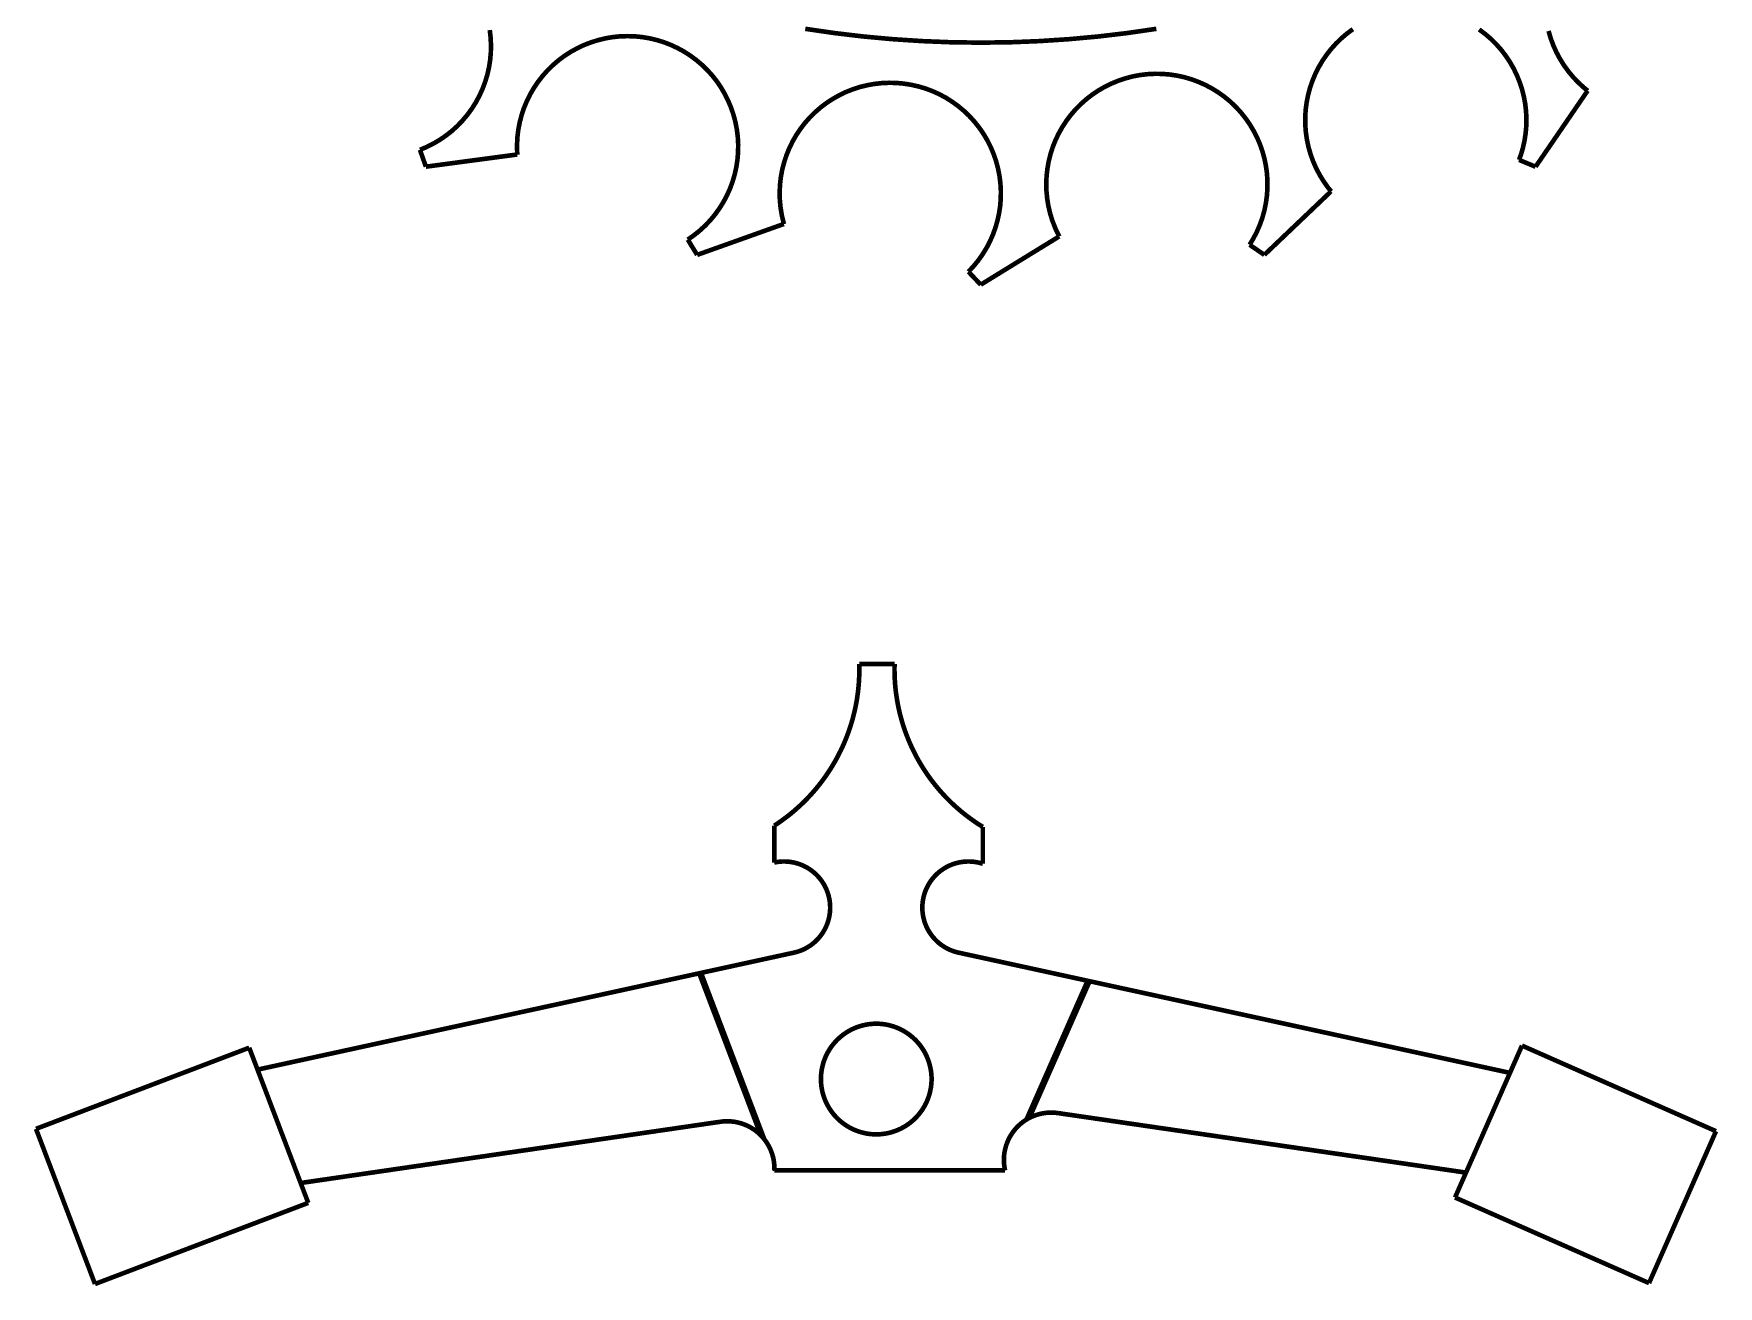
# Model space of a CAD drawing. Extents: x 0.8 to 13.2, y 8.2 to 16.1.
# Drawn here: x 1.641 to 5.239, y 8.152 to 10.826 of the extents above; entities that cross this region are included whole.
import ezdxf

# ---------------------------------------------------------------- set-up
doc = ezdxf.new("R2010")
doc.units = 0
doc.layers.get('0').update_dxf_attribs({"linetype": 'CONTINUOUS'})

msp = doc.modelspace()

# ---------------------------------------------------------------- linework, layer by layer
at = {"color": 0, "const_width": 0.00985}
for points in [[(2.46625, 10.578), (2.48096, 10.5842), (2.49522, 10.5914), (2.509, 10.5996), (2.52219, 10.6086), (2.53467, 10.6185), (2.54644, 10.6292), (2.55751, 10.6408), (2.56782, 10.6531), (2.57721, 10.666), (2.58572, 10.6794), (2.59326, 10.6935), (2.59993, 10.7081), (2.60553, 10.723), (2.61019, 10.7384), (2.61372, 10.754), (2.61621, 10.7698), (2.61762, 10.7857), (2.61794, 10.8018), (2.61719, 10.8178), (2.61535, 10.8337)], [(4.03879, 10.8363), (3.97672, 10.8273), (3.91444, 10.8199), (3.85194, 10.8142), (3.78939, 10.8101), (3.72667, 10.8076), (3.66396, 10.8068), (3.60124, 10.8076), (3.53857, 10.8101), (3.47597, 10.8142), (3.41347, 10.8199), (3.35118, 10.8273), (3.28911, 10.8363)], [(4.45844, 10.8355), (4.44569, 10.8261), (4.43365, 10.8158), (4.42231, 10.8047), (4.41178, 10.793), (4.40207, 10.7805), (4.39312, 10.7674), (4.38514, 10.7538), (4.37804, 10.7395), (4.37196, 10.725), (4.36686, 10.71), (4.36274, 10.6946), (4.35969, 10.679), (4.35764, 10.6632), (4.35672, 10.6473), (4.35682, 10.6315), (4.35807, 10.6155), (4.36035, 10.5997), (4.36367, 10.584), (4.36806, 10.5687), (4.37349, 10.5537), (4.37993, 10.539), (4.38737, 10.5248), (4.39578, 10.5111), (4.405, 10.498), (4.41217, 10.4891)], [(4.81332, 10.5565), (4.81765, 10.5687), (4.82135, 10.5813), (4.82482, 10.5968), (4.82731, 10.6125), (4.82872, 10.6284), (4.82904, 10.6444), (4.82829, 10.6602), (4.8265, 10.6761), (4.82357, 10.6918), (4.81967, 10.7073), (4.81467, 10.7224), (4.80871, 10.7372), (4.80171, 10.7516), (4.79378, 10.7655), (4.78483, 10.7789), (4.77507, 10.7916), (4.76454, 10.8035), (4.75315, 10.8148), (4.741, 10.8253), (4.72814, 10.8349)], [(4.87636, 10.8317), (4.88086, 10.8163), (4.88639, 10.8013), (4.8929, 10.7867), (4.90039, 10.7727), (4.90881, 10.7591), (4.91818, 10.7461), (4.92839, 10.7337), (4.93946, 10.7221), (4.95122, 10.7112), (4.96007, 10.704)], [(3.03819, 10.3863), (3.05126, 10.3955), (3.06375, 10.4055), (3.07553, 10.4163), (3.08653, 10.428), (3.09668, 10.4402), (3.10601, 10.4532), (3.11442, 10.4667), (3.1219, 10.4808), (3.12847, 10.4954), (3.13396, 10.5104), (3.13846, 10.5257), (3.14193, 10.5413), (3.14432, 10.5572), (3.14561, 10.5731), (3.14589, 10.5891), (3.14501, 10.6051), (3.14307, 10.621), (3.14003, 10.6368), (3.13596, 10.6523), (3.13086, 10.6675), (3.12472, 10.6822), (3.11762, 10.6966), (3.10949, 10.7105), (3.10053, 10.7238), (3.09065, 10.7364), (3.08003, 10.7482), (3.06853, 10.7593), (3.05632, 10.7697), (3.04346, 10.7792), (3.03006, 10.7878), (3.01611, 10.7954), (3.00168, 10.8021), (2.98682, 10.8078), (2.97163, 10.8125), (2.95617, 10.8161), (2.9406, 10.8187), (2.92481, 10.8203), (2.90896, 10.8207), (2.89312, 10.8202), (2.87744, 10.8186), (2.86187, 10.8159), (2.84646, 10.8121), (2.83137, 10.8073), (2.81657, 10.8017), (2.80231, 10.7949), (2.78847, 10.7873), (2.77513, 10.7787), (2.76232, 10.7692), (2.75028, 10.7588), (2.73893, 10.7478), (2.72835, 10.7359), (2.71853, 10.7233), (2.70958, 10.7101), (2.70156, 10.6963), (2.6945, 10.682), (2.68842, 10.6673), (2.68338, 10.6521), (2.67931, 10.6366), (2.67626, 10.6208), (2.67437, 10.605), (2.6735, 10.5863), (2.6741, 10.5677)], [(3.63747, 10.3178), (3.64839, 10.3294), (3.65847, 10.3418), (3.66775, 10.3549), (3.67611, 10.3685), (3.68354, 10.3827), (3.68989, 10.3972), (3.69532, 10.4123), (3.69971, 10.4277), (3.70307, 10.4433), (3.7054, 10.459), (3.7066, 10.4749), (3.70671, 10.491), (3.70578, 10.5069), (3.70372, 10.5228), (3.70063, 10.5385), (3.6965, 10.554), (3.69129, 10.5691), (3.68506, 10.5839), (3.67785, 10.5983), (3.66971, 10.6121), (3.66064, 10.6252), (3.65067, 10.6378), (3.63986, 10.6497), (3.62831, 10.6608), (3.616, 10.6711), (3.60314, 10.6804), (3.58963, 10.689), (3.57553, 10.6966), (3.56099, 10.7032), (3.54606, 10.7088), (3.53088, 10.7133), (3.51535, 10.7168), (3.49963, 10.7193), (3.48378, 10.7208), (3.46793, 10.7211), (3.45215, 10.7204), (3.43636, 10.7186), (3.42079, 10.7158), (3.40543, 10.712), (3.3904, 10.7071), (3.37571, 10.7013), (3.36143, 10.6944), (3.34765, 10.6866), (3.33436, 10.678), (3.32178, 10.6684), (3.30985, 10.658), (3.29856, 10.6468), (3.28808, 10.6349), (3.27843, 10.6223), (3.26964, 10.6091), (3.26172, 10.5953), (3.25478, 10.5809), (3.24881, 10.5661), (3.24382, 10.5509), (3.23986, 10.5356), (3.23699, 10.5199), (3.23514, 10.504), (3.23443, 10.4879), (3.23475, 10.4719), (3.23617, 10.4559), (3.23915, 10.4376), (3.24365, 10.4194)], [(4.23796, 10.3753), (4.24615, 10.389), (4.25347, 10.4032), (4.25982, 10.4179), (4.26519, 10.433), (4.26947, 10.4483), (4.27268, 10.464), (4.2749, 10.4798), (4.27599, 10.4958), (4.27604, 10.5117), (4.27501, 10.5276), (4.27285, 10.5434), (4.26964, 10.5591), (4.2654, 10.5746), (4.2601, 10.5897), (4.25385, 10.6044), (4.24653, 10.6186), (4.23828, 10.6324), (4.22911, 10.6456), (4.21907, 10.6581), (4.20822, 10.6699), (4.19667, 10.6809), (4.18431, 10.6911), (4.17122, 10.7005), (4.15761, 10.7089), (4.1435, 10.7165), (4.12896, 10.7229), (4.11393, 10.7285), (4.09858, 10.733), (4.08296, 10.7364), (4.06722, 10.7388), (4.05138, 10.7401), (4.03549, 10.7403), (4.01958, 10.7395), (4.00379, 10.7376), (3.98822, 10.7347), (3.97293, 10.7306), (3.9579, 10.7256), (3.94319, 10.7196), (3.92899, 10.7127), (3.91531, 10.7048), (3.90218, 10.696), (3.8896, 10.6863), (3.87771, 10.6758), (3.8666, 10.6646), (3.85628, 10.6527), (3.84674, 10.64), (3.83806, 10.6267), (3.83024, 10.6128), (3.8234, 10.5985), (3.81754, 10.5838), (3.81272, 10.5687), (3.80886, 10.5532), (3.8061, 10.5374), (3.80436, 10.5215), (3.80371, 10.5057), (3.80414, 10.4897), (3.80572, 10.4737), (3.80832, 10.4579), (3.81196, 10.4423), (3.81662, 10.427), (3.8234, 10.4097), (3.83154, 10.3928)], [(4.95969, 10.7041), (4.84864, 10.5419)], [(4.96007, 10.704), (4.95969, 10.7041)], [(2.46625, 10.578), (2.479, 10.542)], [(2.67393, 10.568), (2.479, 10.542)], [(2.6741, 10.5677), (2.67393, 10.568)], [(4.81332, 10.5565), (4.84864, 10.5419)], [(4.41183, 10.4893), (4.26947, 10.3537)], [(4.41217, 10.4891), (4.41183, 10.4893)], [(3.24337, 10.4197), (3.05821, 10.3537)], [(3.24365, 10.4194), (3.24337, 10.4197)], [(3.83128, 10.3931), (3.66379, 10.2901)], [(3.83154, 10.3928), (3.83128, 10.3931)], [(3.03819, 10.3863), (3.05821, 10.3537)], [(4.23796, 10.3753), (4.26947, 10.3537)], [(3.63747, 10.3178), (3.66379, 10.2901)], [(3.22282, 9.13519), (3.23008, 9.13997), (3.23719, 9.14492), (3.24419, 9.15001), (3.25114, 9.15522), (3.25792, 9.16064), (3.2646, 9.16618), (3.27111, 9.17188), (3.27756, 9.17768), (3.28386, 9.18365), (3.28999, 9.18972), (3.29601, 9.19596), (3.30192, 9.20231), (3.30767, 9.20882), (3.31326, 9.21544), (3.31868, 9.22217), (3.324, 9.22906), (3.32915, 9.236), (3.33421, 9.24306), (3.33903, 9.25028), (3.34369, 9.25754), (3.34825, 9.26497), (3.35265, 9.27246), (3.35682, 9.28), (3.36083, 9.28771), (3.36475, 9.29542), (3.36843, 9.30328), (3.37196, 9.31119), (3.37532, 9.31917), (3.37847, 9.32726), (3.38146, 9.33539), (3.38428, 9.34358), (3.38693, 9.35183), (3.38943, 9.36014), (3.39171, 9.36854), (3.39378, 9.37696), (3.39572, 9.38536), (3.3974, 9.39388), (3.39899, 9.4024), (3.40033, 9.41097), (3.40147, 9.41954), (3.40246, 9.42817), (3.40326, 9.43679), (3.40386, 9.44547), (3.40429, 9.4541), (3.40451, 9.46278), (3.40451, 9.47146), (3.40435, 9.48008)], [(3.40435, 9.48008), (3.47982, 9.48008)], [(3.47982, 9.48008), (3.47965, 9.47151), (3.47971, 9.46289), (3.47993, 9.45426), (3.48036, 9.44564), (3.48096, 9.43701), (3.48172, 9.42844), (3.48269, 9.41982), (3.48389, 9.41129), (3.48525, 9.40278), (3.48676, 9.39426), (3.4885, 9.38579), (3.4904, 9.37739), (3.49251, 9.36903), (3.49479, 9.36074), (3.49724, 9.35243), (3.49983, 9.34424), (3.50265, 9.3361), (3.50569, 9.32796), (3.50885, 9.31999), (3.51221, 9.31201), (3.51574, 9.30414), (3.51942, 9.29633), (3.52328, 9.28857), (3.52729, 9.28097), (3.53147, 9.27344), (3.53586, 9.266), (3.54036, 9.25862), (3.54503, 9.25142), (3.54986, 9.24425), (3.5549, 9.23719), (3.56, 9.23031), (3.56532, 9.22347), (3.57081, 9.21679), (3.57633, 9.21024), (3.58208, 9.20378), (3.58794, 9.19743), (3.59397, 9.19125), (3.6001, 9.18517), (3.60639, 9.17925), (3.61279, 9.1735), (3.61931, 9.16786), (3.62597, 9.16233), (3.63276, 9.15701), (3.63965, 9.15181), (3.64665, 9.14675), (3.65375, 9.14182), (3.66092, 9.1371), (3.66824, 9.13254)], [(3.22282, 9.13519), (3.22282, 9.05643)], [(3.66824, 9.13254), (3.66824, 9.05376)], [(3.26481, 8.8641), (3.26893, 8.86507), (3.27311, 8.86626), (3.27718, 8.86762), (3.28114, 8.86919), (3.2851, 8.87088), (3.28896, 8.87278), (3.29275, 8.87483), (3.29639, 8.87706), (3.30003, 8.87939), (3.3035, 8.88194), (3.30681, 8.8846), (3.31006, 8.88743), (3.31315, 8.8904), (3.31619, 8.8935), (3.31901, 8.89671), (3.32172, 8.90007), (3.32428, 8.90354), (3.32667, 8.90707), (3.32889, 8.91075), (3.331, 8.9145), (3.3329, 8.91835), (3.33464, 8.92225), (3.33621, 8.92626), (3.33763, 8.93033), (3.33882, 8.93446), (3.33985, 8.93864), (3.34071, 8.94282), (3.34136, 8.94706), (3.34185, 8.95133), (3.34218, 8.95562), (3.34229, 8.9599), (3.34218, 8.96419), (3.3419, 8.96847), (3.34147, 8.97276), (3.34082, 8.977), (3.34, 8.98122), (3.33897, 8.9854), (3.33778, 8.98953), (3.33643, 8.9936), (3.3349, 8.99761), (3.33317, 9.00151), (3.33132, 9.00543), (3.32926, 9.00917), (3.32704, 9.01286), (3.32465, 9.01644), (3.3221, 9.01992), (3.31944, 9.02328), (3.31662, 9.02653), (3.31369, 9.02963), (3.3106, 9.03261), (3.30735, 9.03543), (3.30404, 9.03814), (3.30057, 9.04069), (3.29699, 9.04308), (3.29335, 9.04536), (3.28961, 9.04742), (3.28575, 9.04932), (3.28179, 9.05106), (3.27783, 9.05263), (3.27376, 9.05404), (3.26964, 9.05524), (3.26546, 9.05632), (3.26124, 9.05712), (3.257, 9.05783), (3.25276, 9.05832), (3.24849, 9.0586), (3.24414, 9.05871), (3.23986, 9.05865), (3.23557, 9.05838), (3.23133, 9.05789), (3.22706, 9.05729), (3.22282, 9.05643)], [(3.61654, 8.8641), (3.61242, 8.86507), (3.60829, 8.86626), (3.60428, 8.86762), (3.60032, 8.86914), (3.5964, 8.87082), (3.59256, 8.87267), (3.58882, 8.87472), (3.58518, 8.8769), (3.5816, 8.87924), (3.57818, 8.88172), (3.57482, 8.88439), (3.57161, 8.88715), (3.56853, 8.89008), (3.56554, 8.89312), (3.56272, 8.89632), (3.56, 8.89958), (3.55746, 8.903), (3.55501, 8.90653), (3.55279, 8.91015), (3.55072, 8.91385), (3.54878, 8.91764), (3.54704, 8.9215), (3.54542, 8.92546), (3.544, 8.92947), (3.54275, 8.93354), (3.54167, 8.93767), (3.54081, 8.94185), (3.5401, 8.94607), (3.53961, 8.95031), (3.53922, 8.95454), (3.53907, 8.95876), (3.53911, 8.96306), (3.53933, 8.96729), (3.53971, 8.97151), (3.54031, 8.97575), (3.54107, 8.97993), (3.54199, 8.9841), (3.54312, 8.98817), (3.54443, 8.99224), (3.5459, 8.99625), (3.54753, 9.00017), (3.54937, 9.00401), (3.55132, 9.00782), (3.55344, 9.0115), (3.55578, 9.01508), (3.55821, 9.01856), (3.56076, 9.02192), (3.56353, 9.02518), (3.5664, 9.02832), (3.56939, 9.03136), (3.57254, 9.03424), (3.57579, 9.03694), (3.57921, 9.03956), (3.58268, 9.04199), (3.58626, 9.04432), (3.58996, 9.04644), (3.59369, 9.04839), (3.59754, 9.05024), (3.60151, 9.05186), (3.60553, 9.05333), (3.60954, 9.05464), (3.61367, 9.05578), (3.61783, 9.05669), (3.62201, 9.05746), (3.62619, 9.05806), (3.63049, 9.05843), (3.63471, 9.05865), (3.63894, 9.05871), (3.64324, 9.05854), (3.64746, 9.05821), (3.65169, 9.05767), (3.65593, 9.05697), (3.66004, 9.0561), (3.66417, 9.05501), (3.66824, 9.05376)], [(3.26481, 8.8641), (3.06651, 8.82086)], [(3.61654, 8.8641), (3.89204, 8.80404)], [(2.11947, 8.61436), (3.06256, 8.81999)], [(3.06256, 8.81999), (3.06392, 8.82026), (3.06521, 8.82058), (3.06651, 8.82086)], [(3.19413, 8.47424), (3.06256, 8.81999)], [(3.06651, 8.82086), (3.20171, 8.4656)], [(3.76133, 8.50771), (3.89204, 8.80404)], [(3.89632, 8.80311), (3.76758, 8.51124)], [(3.89204, 8.80404), (3.89344, 8.80371), (3.89492, 8.80339), (3.89632, 8.80311)], [(3.89632, 8.80311), (4.79394, 8.60742)], [(4.81961, 8.66564), (4.6766, 8.34142)], [(4.81961, 8.66564), (5.23389, 8.48292)], [(2.10167, 8.66114), (1.64638, 8.4879)], [(2.10167, 8.66114), (2.22771, 8.32992)], [(3.82878, 8.5216), (3.82433, 8.52214), (3.81982, 8.52251), (3.81532, 8.52263), (3.81082, 8.52257), (3.80632, 8.52235), (3.80181, 8.52192), (3.79736, 8.52121), (3.79292, 8.5204), (3.78857, 8.51932), (3.78424, 8.51807), (3.77994, 8.51665), (3.77576, 8.51503), (3.77165, 8.51324), (3.76758, 8.51124)], [(4.70003, 8.39453), (3.82878, 8.5216)], [(1.64638, 8.4879), (1.77235, 8.15674)], [(2.21153, 8.37235), (3.10792, 8.5031)], [(3.10792, 8.5031), (3.11219, 8.50364), (3.11649, 8.50396), (3.12071, 8.50413), (3.125, 8.50413), (3.12929, 8.5039), (3.13357, 8.50353), (3.13781, 8.50299), (3.14204, 8.50222), (3.14621, 8.50131), (3.15039, 8.50022), (3.15446, 8.49892), (3.15847, 8.49744), (3.16243, 8.49588), (3.16635, 8.49408), (3.17019, 8.49214), (3.17389, 8.49001), (3.17751, 8.48774), (3.1811, 8.48535), (3.18451, 8.48275), (3.18782, 8.48004), (3.19103, 8.47721), (3.19413, 8.47424)], [(3.76133, 8.50771), (3.75771, 8.50538), (3.75418, 8.50287), (3.75076, 8.50022), (3.74744, 8.4974), (3.74425, 8.49447), (3.74121, 8.49143), (3.73828, 8.48822), (3.73551, 8.48492), (3.73286, 8.48144), (3.73036, 8.47792), (3.72803, 8.47424), (3.72586, 8.47054), (3.72385, 8.46669), (3.722, 8.46272), (3.72032, 8.45876), (3.71881, 8.45469), (3.7175, 8.45057), (3.71636, 8.4464), (3.71539, 8.44217), (3.71457, 8.43787), (3.71397, 8.4336), (3.71354, 8.42931), (3.71332, 8.42497), (3.71326, 8.42068), (3.71343, 8.41635), (3.71376, 8.412), (3.71425, 8.40771), (3.71496, 8.40343), (3.71582, 8.39919)], [(3.76758, 8.51124), (3.76443, 8.50956), (3.76133, 8.50771)], [(3.20171, 8.4656), (3.19803, 8.47006), (3.19413, 8.47424)], [(3.22319, 8.40343), (3.2231, 8.40788), (3.22282, 8.41233), (3.22233, 8.41678), (3.22163, 8.42122), (3.22076, 8.42557), (3.21967, 8.4299), (3.21838, 8.43419), (3.2169, 8.43842), (3.21528, 8.4426), (3.21343, 8.44667), (3.21143, 8.45068), (3.20925, 8.45454), (3.20692, 8.45839), (3.20437, 8.46203), (3.20171, 8.4656)], [(5.23389, 8.48292), (5.09088, 8.15869)], [(3.22483, 8.39919), (3.22319, 8.40343)], [(3.22319, 8.39919), (3.22319, 8.40343)], [(3.22483, 8.39919), (3.22319, 8.39919)], [(3.22483, 8.39919), (3.71582, 8.39919)], [(5.09088, 8.15869), (4.6766, 8.34142)], [(2.22771, 8.32992), (1.77235, 8.15674)]]:
    msp.add_lwpolyline(points, dxfattribs=at)
msp.add_lwpolyline([(3.55875, 8.59429), (3.55871, 8.59896), (3.55843, 8.60363), (3.55794, 8.60824), (3.55729, 8.6129), (3.55647, 8.61746), (3.55544, 8.62201), (3.55431, 8.62651), (3.55296, 8.63103), (3.55138, 8.63542), (3.54969, 8.63976), (3.54779, 8.64404), (3.54574, 8.64822), (3.54357, 8.65235), (3.54118, 8.65636), (3.53863, 8.66026), (3.53592, 8.66407), (3.5331, 8.66781), (3.53011, 8.67139), (3.52701, 8.67486), (3.52376, 8.67822), (3.5204, 8.68143), (3.51687, 8.68451), (3.51324, 8.68744), (3.50956, 8.69026), (3.50569, 8.69288), (3.50174, 8.69536), (3.49767, 8.69769), (3.49354, 8.69987), (3.48936, 8.70193), (3.48503, 8.70372), (3.48068, 8.7054), (3.47629, 8.70692), (3.47179, 8.70822), (3.46729, 8.70936), (3.46272, 8.71035), (3.45811, 8.7111), (3.4535, 8.71169), (3.44883, 8.71213), (3.44417, 8.71235), (3.43951, 8.7124), (3.43485, 8.71224), (3.43018, 8.71192), (3.42557, 8.71143), (3.42096, 8.71072), (3.41635, 8.70985), (3.41178, 8.70882), (3.40728, 8.70757), (3.40283, 8.70617), (3.39844, 8.70458), (3.3941, 8.70285), (3.38986, 8.7009), (3.38569, 8.69883), (3.38163, 8.69656), (3.37761, 8.69417), (3.37369, 8.69157), (3.36996, 8.68886), (3.36626, 8.68599), (3.36268, 8.683), (3.35921, 8.67985), (3.3559, 8.67654), (3.35275, 8.67313), (3.34972, 8.6696), (3.34679, 8.66596), (3.34403, 8.66222), (3.34142, 8.65831), (3.33897, 8.65435), (3.33669, 8.65028), (3.33453, 8.64611), (3.33257, 8.64193), (3.33078, 8.63758), (3.32915, 8.63325), (3.32769, 8.62879), (3.32644, 8.62429), (3.32531, 8.61974), (3.32443, 8.61518), (3.32368, 8.61057), (3.32314, 8.60596), (3.32275, 8.60129), (3.3226, 8.59662), (3.3226, 8.59196), (3.32275, 8.58729), (3.32314, 8.58262), (3.32368, 8.57801), (3.32443, 8.5734), (3.32531, 8.56885), (3.32644, 8.56429), (3.32769, 8.55979), (3.32915, 8.55533), (3.33078, 8.551), (3.33257, 8.54665), (3.33453, 8.54243), (3.33669, 8.53831), (3.33897, 8.53424), (3.34142, 8.53028), (3.34403, 8.52636), (3.34679, 8.52263), (3.34972, 8.51899), (3.35275, 8.5154), (3.3559, 8.51204), (3.35921, 8.50874), (3.36268, 8.50558), (3.36626, 8.50256), (3.36996, 8.49972), (3.37369, 8.49701), (3.37761, 8.49442), (3.38163, 8.49203), (3.38569, 8.48975), (3.38986, 8.48763), (3.3941, 8.48574), (3.39844, 8.484), (3.40283, 8.48242), (3.40728, 8.48101), (3.41178, 8.47976), (3.41635, 8.47874), (3.42096, 8.47781), (3.42557, 8.47715), (3.43018, 8.47661), (3.43485, 8.47635), (3.43951, 8.47618), (3.44417, 8.47624), (3.44883, 8.47646), (3.4535, 8.47689), (3.45811, 8.47749), (3.46272, 8.47825), (3.46729, 8.47922), (3.47179, 8.48036), (3.47629, 8.48167), (3.48068, 8.48318), (3.48503, 8.48486), (3.48936, 8.48665), (3.49354, 8.48867), (3.49767, 8.49083), (3.50174, 8.49317), (3.50569, 8.49567), (3.50956, 8.49832), (3.51324, 8.50114), (3.51687, 8.50407), (3.5204, 8.50717), (3.52376, 8.51036), (3.52701, 8.51372), (3.53011, 8.51719), (3.5331, 8.52078), (3.53592, 8.52447), (3.53863, 8.52832), (3.54118, 8.53222), (3.54357, 8.53624), (3.54574, 8.54036), (3.54779, 8.54454), (3.54969, 8.54883), (3.55138, 8.55317), (3.55296, 8.55757), (3.55431, 8.56201), (3.55544, 8.56657), (3.55647, 8.57112), (3.55729, 8.57568), (3.55794, 8.58035), (3.55843, 8.58496), (3.55871, 8.58963), (3.55875, 8.59429)], close=True, dxfattribs=at)

doc.saveas('drawing.dxf')
